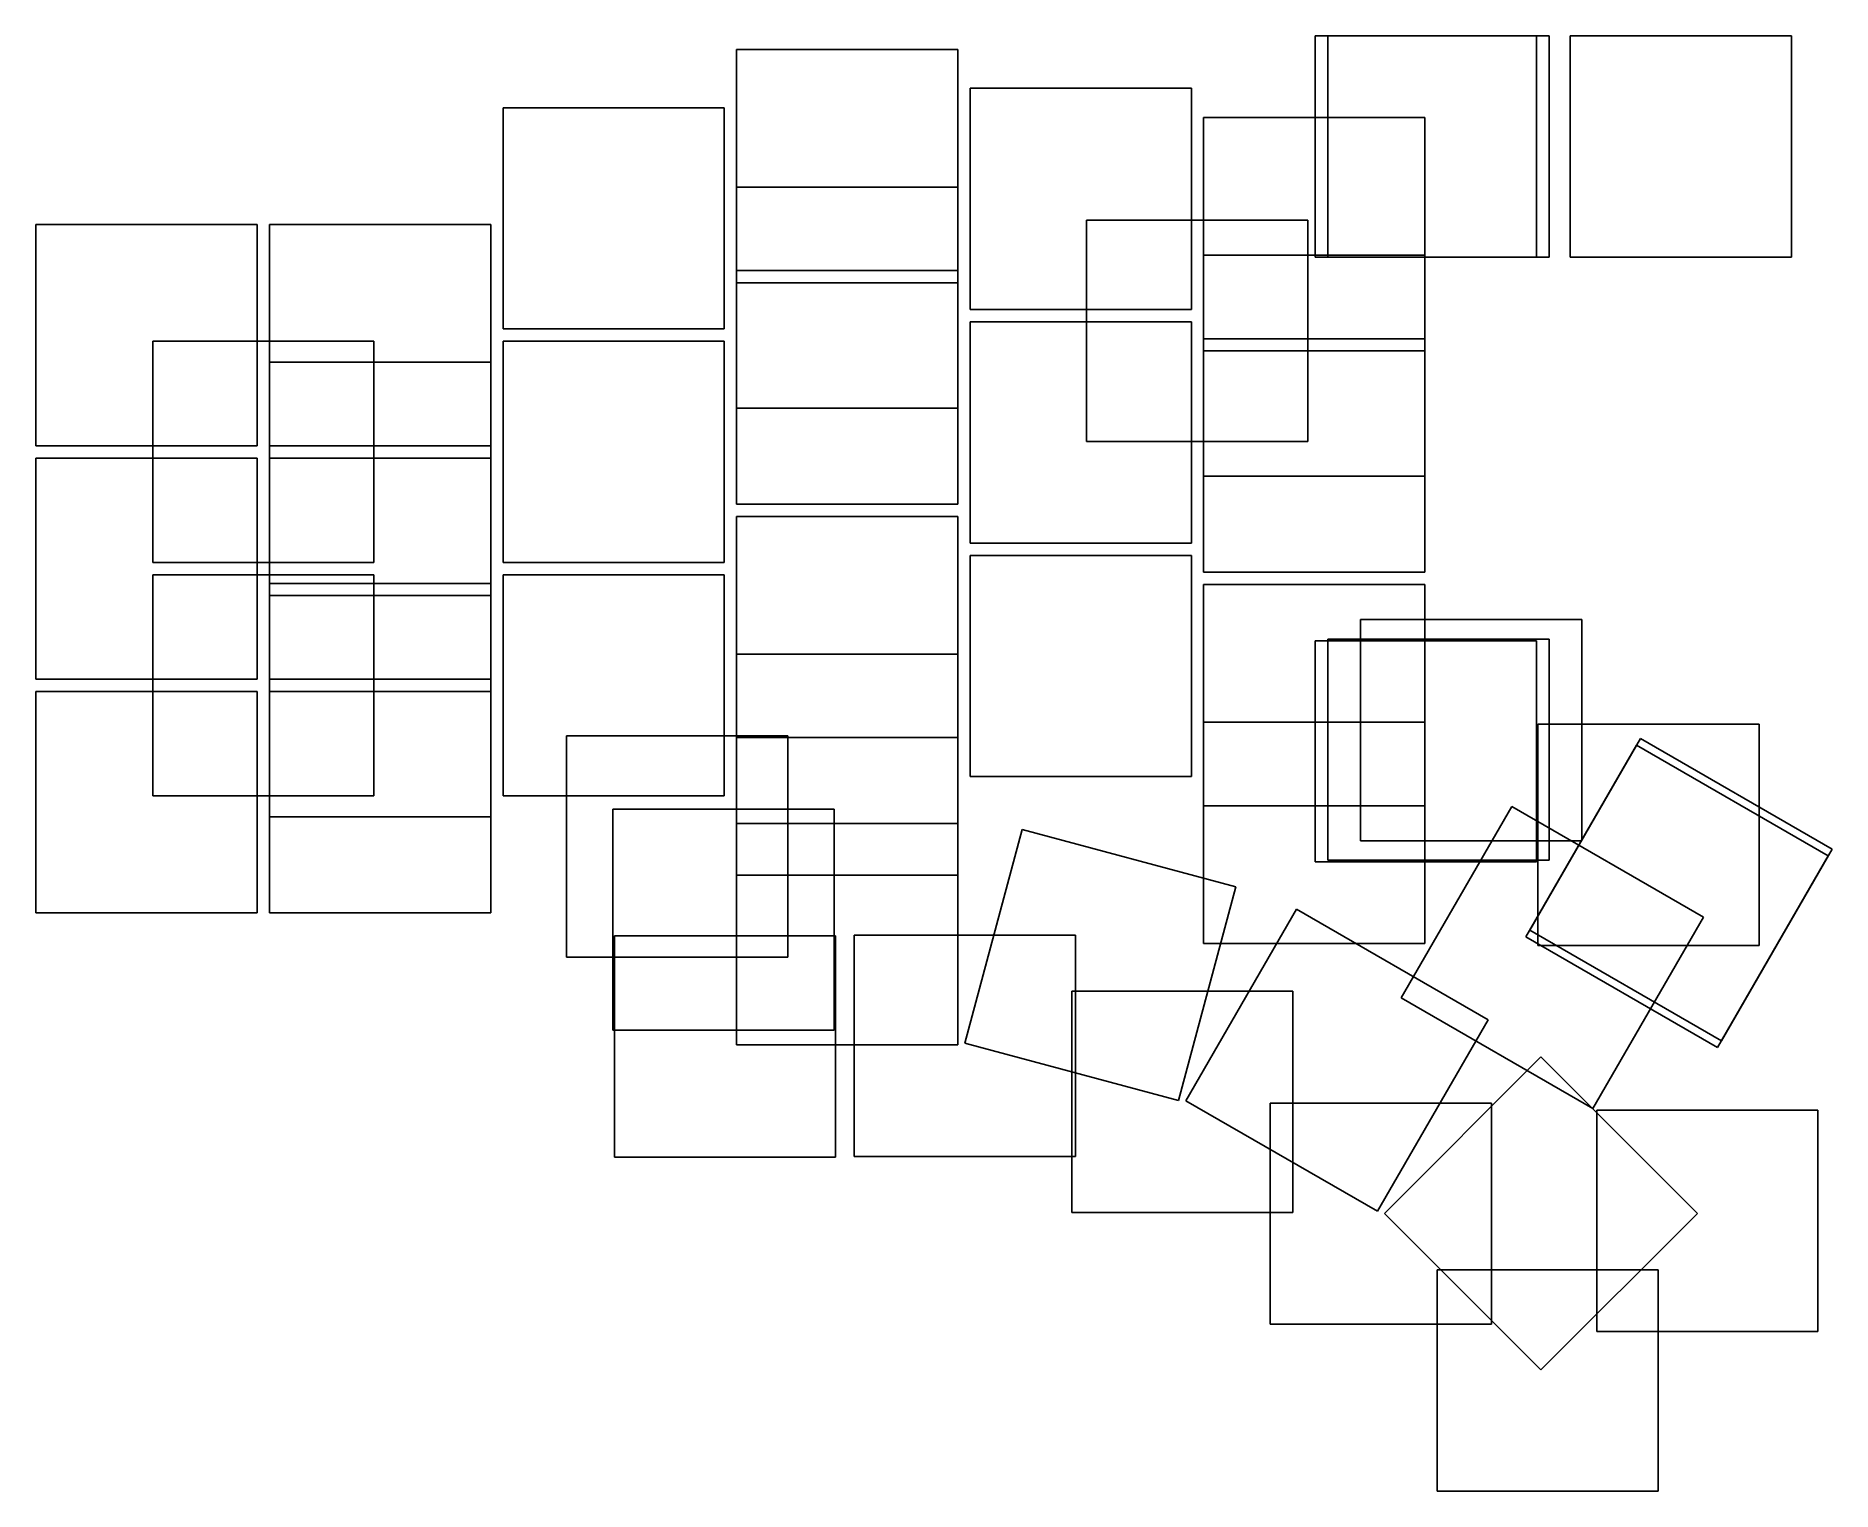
# Model space of a CAD drawing. Header units: millimetres. Extents: x 91 to 237, y -156 to -38.
import ezdxf

# ---------------------------------------------------------------- set-up
doc = ezdxf.new("R2010")
doc.units = ezdxf.units.MM

msp = doc.modelspace()

# ---------------------------------------------------------------- linework, layer by layer
at = {"linetype": 'CONTINUOUS'}
for p, q in [((195.08, -37.66), (213.08, -37.66)), ((195.08, -55.66), (195.08, -37.66)), ((196.11, -37.66), (214.11, -37.66)), ((196.11, -55.66), (196.11, -37.66)), ((213.08, -37.66), (213.08, -55.66)), ((214.11, -37.66), (214.11, -55.66)), ((215.83, -37.66), (233.83, -37.66)), ((215.83, -55.66), (215.83, -37.66)), ((233.83, -37.66), (233.83, -55.66)), ((148, -38.75), (166, -38.75)), ((148, -56.75), (148, -38.75)), ((166, -38.75), (166, -56.75)), ((167, -41.92), (185, -41.92)), ((167, -59.92), (167, -41.92)), ((185, -41.92), (185, -59.92)), ((129, -43.5), (147, -43.5)), ((129, -61.5), (129, -43.5)), ((147, -43.5), (147, -61.5)), ((186, -44.29), (204, -44.29)), ((186, -62.29), (186, -44.29)), ((204, -44.29), (204, -62.29)), ((148, -49.95), (166, -49.95)), ((148, -67.95), (148, -49.95)), ((166, -49.95), (166, -67.95)), ((91, -53), (109, -53)), ((91, -71), (91, -53)), ((109, -53), (109, -71)), ((110, -53), (128, -53)), ((110, -71), (110, -53)), ((128, -53), (128, -71)), ((176.47, -52.65), (194.47, -52.65)), ((176.47, -70.65), (176.47, -52.65)), ((194.47, -52.65), (194.47, -70.65)), ((186, -55.49), (204, -55.49)), ((186, -73.49), (186, -55.49)), ((204, -55.49), (204, -73.49)), ((166, -56.75), (148, -56.75)), ((213.08, -55.66), (195.08, -55.66)), ((214.11, -55.66), (196.11, -55.66)), ((233.83, -55.66), (215.83, -55.66)), ((148, -57.75), (166, -57.75)), ((148, -75.75), (148, -57.75)), ((166, -57.75), (166, -75.75)), ((185, -59.92), (167, -59.92)), ((167, -60.92), (185, -60.92)), ((167, -78.92), (167, -60.92)), ((185, -60.92), (185, -78.92)), ((100.5, -62.5), (118.5, -62.5)), ((100.5, -80.5), (100.5, -62.5)), ((118.5, -62.5), (118.5, -80.5)), ((147, -61.5), (129, -61.5)), ((129, -62.5), (147, -62.5)), ((129, -80.5), (129, -62.5)), ((147, -62.5), (147, -80.5)), ((204, -62.29), (186, -62.29)), ((110, -64.2), (128, -64.2)), ((110, -82.2), (110, -64.2)), ((128, -64.2), (128, -82.2)), ((186, -63.29), (204, -63.29)), ((186, -81.29), (186, -63.29)), ((204, -63.29), (204, -81.29)), ((166, -67.95), (148, -67.95)), ((109, -71), (91, -71)), ((128, -71), (110, -71)), ((194.47, -70.65), (176.47, -70.65)), ((91, -72), (109, -72)), ((91, -90), (91, -72)), ((109, -72), (109, -90)), ((110, -72), (128, -72)), ((110, -90), (110, -72)), ((128, -72), (128, -90)), ((204, -73.49), (186, -73.49)), ((166, -75.75), (148, -75.75)), ((148, -76.75), (166, -76.75)), ((148, -94.75), (148, -76.75)), ((166, -76.75), (166, -94.75)), ((185, -78.92), (167, -78.92)), ((167, -79.92), (185, -79.92)), ((167, -97.92), (167, -79.92)), ((185, -79.92), (185, -97.92)), ((118.5, -80.5), (100.5, -80.5)), ((100.5, -81.5), (118.5, -81.5)), ((100.5, -99.5), (100.5, -81.5)), ((118.5, -81.5), (118.5, -99.5)), ((147, -80.5), (129, -80.5)), ((129, -81.5), (147, -81.5)), ((129, -99.5), (129, -81.5)), ((147, -81.5), (147, -99.5)), ((204, -81.29), (186, -81.29)), ((128, -82.2), (110, -82.2)), ((110, -83.2), (128, -83.2)), ((110, -101.2), (110, -83.2)), ((128, -83.2), (128, -101.2)), ((186, -82.29), (204, -82.29)), ((186, -100.29), (186, -82.29)), ((204, -82.29), (204, -100.29)), ((198.76, -85.14), (216.76, -85.14)), ((198.76, -103.14), (198.76, -85.14)), ((216.76, -85.14), (216.76, -103.14)), ((195.08, -86.87), (213.08, -86.87)), ((195.08, -104.87), (195.08, -86.87)), ((196.11, -86.73), (214.11, -86.73)), ((196.11, -104.73), (196.11, -86.73)), ((213.08, -86.87), (213.08, -104.87)), ((214.11, -86.73), (214.11, -104.73)), ((148, -87.95), (166, -87.95)), ((148, -105.95), (148, -87.95)), ((166, -87.95), (166, -105.95)), ((109, -90), (91, -90)), ((128, -90), (110, -90)), ((91, -91), (109, -91)), ((91, -109), (91, -91)), ((109, -91), (109, -109)), ((110, -91), (128, -91)), ((110, -109), (110, -91)), ((128, -91), (128, -109)), ((186, -93.49), (204, -93.49)), ((186, -111.49), (186, -93.49)), ((204, -93.49), (204, -111.49)), ((134.16, -94.61), (152.16, -94.61)), ((134.16, -112.61), (134.16, -94.61)), ((166, -94.75), (148, -94.75)), ((152.16, -94.61), (152.16, -112.61)), ((212.54, -110.41), (221.54, -94.82)), ((213.19, -93.66), (231.19, -93.66)), ((213.19, -111.66), (213.19, -93.66)), ((221.54, -94.82), (237.13, -103.82)), ((231.19, -93.66), (231.19, -111.66)), ((212.22, -110.96), (221.22, -95.37)), ((221.22, -95.37), (236.81, -104.37)), ((185, -97.92), (167, -97.92)), ((118.5, -99.5), (100.5, -99.5)), ((147, -99.5), (129, -99.5)), ((137.94, -100.56), (155.94, -100.56)), ((137.94, -118.56), (137.94, -100.56)), ((155.94, -100.56), (155.94, -118.56)), ((204, -100.29), (186, -100.29)), ((202.08, -115.93), (211.08, -100.35)), ((211.08, -100.35), (226.67, -109.35)), ((128, -101.2), (110, -101.2)), ((148, -101.75), (166, -101.75)), ((148, -119.75), (148, -101.75)), ((166, -101.75), (166, -119.75)), ((166.58, -119.61), (171.24, -102.23)), ((171.24, -102.23), (188.62, -106.89)), ((216.76, -103.14), (198.76, -103.14)), ((213.08, -104.87), (195.08, -104.87)), ((214.11, -104.73), (196.11, -104.73)), ((236.81, -104.37), (227.81, -119.96)), ((237.13, -103.82), (228.13, -119.41)), ((166, -105.95), (148, -105.95)), ((188.62, -106.89), (183.96, -124.27)), ((109, -109), (91, -109)), ((128, -109), (110, -109)), ((184.56, -124.29), (193.56, -108.7)), ((193.56, -108.7), (209.15, -117.7)), ((226.67, -109.35), (217.67, -124.93)), ((138.06, -110.88), (156.06, -110.88)), ((138.06, -128.88), (138.06, -110.88)), ((156.06, -110.88), (156.06, -128.88)), ((157.58, -110.83), (175.58, -110.83)), ((157.58, -128.83), (157.58, -110.83)), ((175.58, -110.83), (175.58, -128.83)), ((227.81, -119.96), (212.22, -110.96)), ((228.13, -119.41), (212.54, -110.41)), ((204, -111.49), (186, -111.49)), ((231.19, -111.66), (213.19, -111.66)), ((152.16, -112.61), (134.16, -112.61)), ((175.27, -115.39), (193.27, -115.39)), ((175.27, -133.39), (175.27, -115.39)), ((193.27, -115.39), (193.27, -133.39)), ((217.67, -124.93), (202.08, -115.93)), ((209.15, -117.7), (200.15, -133.29)), ((155.94, -118.56), (137.94, -118.56)), ((166, -119.75), (148, -119.75)), ((183.96, -124.27), (166.58, -119.61)), ((200.71, -133.46), (213.44, -120.73)), ((213.44, -120.73), (226.17, -133.46)), ((200.15, -133.29), (184.56, -124.29)), ((191.41, -124.48), (209.41, -124.48)), ((191.41, -142.48), (191.41, -124.48)), ((209.41, -124.48), (209.41, -142.48)), ((217.98, -125.07), (235.98, -125.07)), ((217.98, -143.07), (217.98, -125.07)), ((235.98, -125.07), (235.98, -143.07)), ((156.06, -128.88), (138.06, -128.88)), ((175.58, -128.83), (157.58, -128.83)), ((193.27, -133.39), (175.27, -133.39)), ((213.44, -146.19), (200.71, -133.46)), ((226.17, -133.46), (213.44, -146.19)), ((204.99, -138.06), (222.99, -138.06)), ((204.99, -156.06), (204.99, -138.06)), ((222.99, -138.06), (222.99, -156.06)), ((209.41, -142.48), (191.41, -142.48)), ((235.98, -143.07), (217.98, -143.07)), ((222.99, -156.06), (204.99, -156.06))]:
    msp.add_line(p, q, dxfattribs=at)

doc.saveas('drawing.dxf')
